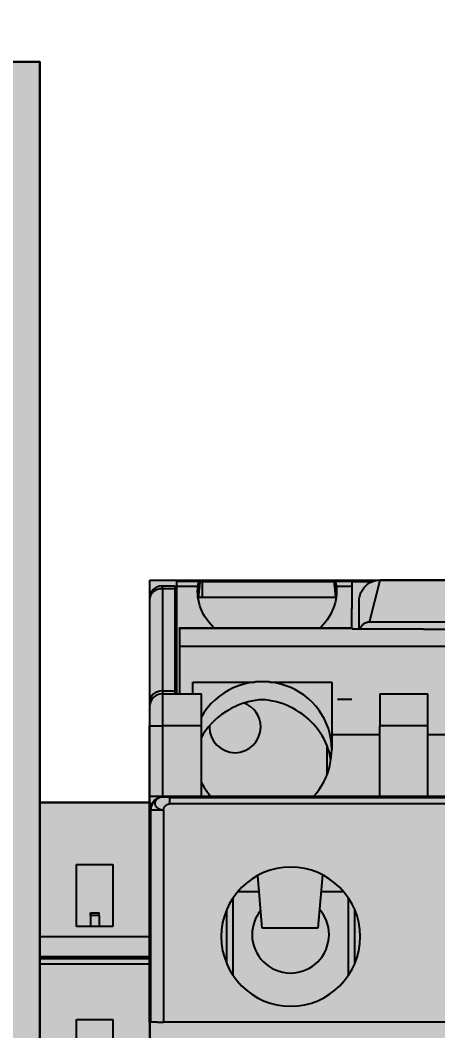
# Model space of a CAD drawing. Extents: x -20 to 2016, y -5898 to 916.
# Drawn here: x 632.67 to 652.21, y 775.01 to 822.25 of the extents above; entities that cross this region are included whole.
import ezdxf

# ---------------------------------------------------------------- set-up
doc = ezdxf.new("R2010")
doc.units = 0
doc.layers.add('MAIN-1', color=7, linetype='Continuous')
doc.layers.add('SYMS', color=7, linetype='Continuous')
doc.dimstyles.new('ISO-25', dxfattribs={"dimtxt": 2.5, "dimasz": 2.5, "dimexe": 1.25, "dimexo": 0.625, "dimtad": 1, "dimtxsty": 'Standard', "dimcen": 2.5, "dimadec": 0, "dimazin": 0, "dimtfac": 1, "dimtmove": 0, "dimatfit": 3, "dimfxl": 1, "dimarcsym": 0})

# ---------------------------------------------------------------- blocks, each defined once
blk = doc.blocks.new('clipfix_35_5-select__2', base_point=(-147.547, 71.306))
at = {"color": 7, "linetype": 'Continuous'}
for p, q in [((-147.547, 76.456), (-147.547, 71.306)), ((-141.281, 76.456), (-147.547, 76.456)), ((-141.281, 71.306), (-141.281, 76.456)), ((-140.345, 76.456), (-141.281, 76.456)), ((-140.345, 71.306), (-140.345, 76.456)), ((-140.244, 76.456), (-140.345, 76.456)), ((-140.244, 76.456), (-140.244, 71.306)), ((-139.986, 76.456), (-140.244, 76.456)), ((-139.986, 76.456), (-139.986, 71.306)), ((-132.965, 76.456), (-139.986, 76.456)), ((-144.647, 73.031), (-144.647, 74.731)), ((-144.647, 74.731), (-141.747, 74.731)), ((-141.747, 74.731), (-141.747, 74.081)), ((-137.397, 74.731), (-134.697, 74.731)), ((-137.397, 73.031), (-137.397, 74.731)), ((-142.261, 74.081), (-142.392, 74.081)), ((-142.392, 73.681), (-142.392, 74.081)), ((-142.261, 74.081), (-142.261, 73.681)), ((-142.261, 74.081), (-141.747, 74.081)), ((-141.747, 74.081), (-141.747, 73.681)), ((-142.261, 73.681), (-142.392, 73.681)), ((-142.261, 73.681), (-141.747, 73.681)), ((-141.747, 73.681), (-141.747, 73.031)), ((-141.747, 73.031), (-144.647, 73.031)), ((-134.697, 73.031), (-137.397, 73.031)), ((-141.281, 71.306), (-147.547, 71.306)), ((-140.345, 71.306), (-141.281, 71.306)), ((-140.244, 71.306), (-140.345, 71.306)), ((-139.986, 71.306), (-140.244, 71.306)), ((-132.965, 71.306), (-139.986, 71.306))]:
    blk.add_line(p, q, dxfattribs=at)
blk = doc.blocks.new('*D42')
at = {"layer": 'Defpoints', "color": 0, "transparency": 16777216}
for p in [(778.839, 886.31), (287.054, 787.563), (778.839, 787.563)]:
    blk.add_point(p, dxfattribs=at)
at = {"layer": 'SYMS', "color": 0, "lineweight": -2, "transparency": 16777216}
for p, q in [((287.054, 788.188), (287.054, 887.56)), ((778.839, 788.188), (778.839, 887.56)), ((289.554, 886.31), (776.339, 886.31))]:
    blk.add_line(p, q, dxfattribs=at)
at = {"layer": 'SYMS', "color": 0, "transparency": 16777216}
for points in [[(289.554, 886.727), (289.554, 885.894), (287.054, 886.31)], [(776.339, 886.727), (776.339, 885.894), (778.839, 886.31)]]:
    blk.add_solid(points, dxfattribs=at)
at = {"layer": 'SYMS', "color": 0, "transparency": 16777216, "insert": (532.946, 888.394), "char_height": 2.5, "attachment_point": 5}
blk.add_mtext('491,79', dxfattribs=at)

msp = doc.modelspace()

# ---------------------------------------------------------------- hatches: boundary and pattern name
at = {"layer": 'SYMS', "true_color": 0x636466}
h = msp.add_hatch(color=251, dxfattribs=at)
h.dxf.hatch_style = 1
h.paths.add_polyline_path([(593.584, 695.105), (633.584, 695.105), (633.584, 820.305), (593.584, 820.305)])
h = msp.add_hatch(color=251, dxfattribs=at)
h.dxf.hatch_style = 1
h.paths.add_polyline_path([(638.734, 725.585), (683.711, 725.585), (683.711, 796.085), (638.734, 796.085)])
h = msp.add_hatch(color=251, dxfattribs=at)
h.dxf.hatch_style = 1
h.paths.add_polyline_path([(638.734, 785.689), (633.584, 785.689), (633.584, 737.089), (638.734, 737.089)])

# ---------------------------------------------------------------- linework, layer by layer
at = {"layer": 'MAIN-1'}
for p, q in [((641.051, 796.015), (639.987, 796.015)), ((639.987, 796.015), (639.987, 795.788)), ((641.03, 795.991), (641.033, 795.998)), ((641.033, 795.998), (641.037, 796.004)), ((641.037, 796.004), (641.041, 796.009)), ((641.041, 796.009), (641.044, 796.012)), ((641.044, 796.012), (641.048, 796.014)), ((641.048, 796.014), (641.051, 796.015)), ((641.051, 796.015), (641.054, 796.014)), ((641.054, 796.014), (641.057, 796.011)), ((641.057, 796.011), (641.06, 796.007)), ((641.078, 796.012), (641.058, 796.011)), ((641.06, 796.007), (641.062, 796.002)), ((641.062, 796.002), (641.064, 795.994)), ((641.064, 795.994), (641.066, 795.985)), ((641.099, 796.013), (641.078, 796.012)), ((641.119, 796.014), (641.099, 796.013)), ((641.14, 796.014), (641.119, 796.014)), ((641.161, 796.015), (641.14, 796.014)), ((641.181, 796.015), (641.161, 796.015)), ((641.181, 796.015), (647.394, 796.015)), ((641.181, 796.015), (641.181, 795.274)), ((647.379, 795.985), (647.381, 795.994)), ((647.381, 795.994), (647.383, 796.001)), ((647.383, 796.001), (647.385, 796.007)), ((647.385, 796.007), (647.388, 796.011)), ((647.388, 796.011), (647.391, 796.014)), ((647.391, 796.014), (647.394, 796.015)), ((647.394, 796.015), (647.397, 796.014)), ((648.182, 796.015), (647.394, 796.015)), ((647.397, 796.014), (647.401, 796.012)), ((647.401, 796.012), (647.404, 796.009)), ((647.404, 796.009), (647.408, 796.004)), ((647.408, 796.004), (647.411, 795.998)), ((647.411, 795.998), (647.415, 795.991)), ((648.182, 796.015), (649.156, 796.015)), ((648.182, 796.015), (648.182, 794.76)), ((649.022, 794.115), (649.522, 796.085)), ((649.098, 795.989), (649.149, 796.012)), ((649.149, 796.012), (649.203, 796.032)), ((649.203, 796.032), (649.259, 796.05)), ((649.259, 796.05), (649.319, 796.065)), ((649.319, 796.065), (649.383, 796.076)), ((649.383, 796.076), (649.45, 796.082)), ((649.45, 796.082), (649.522, 796.085)), ((672.922, 796.085), (649.522, 796.085)), ((639.322, 795.681), (639.322, 795.815)), ((639.322, 795.815), (639.922, 795.815)), ((639.922, 795.681), (639.322, 795.681)), ((639.322, 795.681), (639.322, 790.899)), ((639.922, 795.681), (639.922, 795.815)), ((639.922, 790.899), (639.922, 795.681)), ((639.933, 795.578), (639.922, 795.569)), ((639.944, 795.586), (639.933, 795.578)), ((639.955, 795.595), (639.944, 795.586)), ((639.966, 795.603), (639.955, 795.595)), ((639.976, 795.611), (639.966, 795.603)), ((639.987, 795.62), (639.976, 795.611)), ((639.987, 795.788), (639.987, 790.769)), ((640.985, 795.788), (639.987, 795.788)), ((640.973, 795.592), (640.974, 795.632)), ((640.973, 795.552), (640.973, 795.592)), ((640.977, 795.421), (640.973, 795.552)), ((640.974, 795.632), (640.976, 795.671)), ((640.976, 795.671), (640.978, 795.711)), ((640.978, 795.711), (640.982, 795.749)), ((640.982, 795.749), (640.985, 795.788)), ((640.985, 795.788), (640.988, 795.81)), ((640.988, 795.81), (640.991, 795.831)), ((640.991, 795.831), (640.994, 795.851)), ((640.994, 795.851), (640.997, 795.87)), ((640.997, 795.87), (641, 795.887)), ((641, 795.887), (641.003, 795.904)), ((641.003, 795.904), (641.007, 795.92)), ((641.007, 795.92), (641.011, 795.934)), ((641.011, 795.934), (641.014, 795.948)), ((641.014, 795.948), (641.018, 795.961)), ((641.018, 795.961), (641.022, 795.972)), ((641.03, 795.567), (641.021, 795.48)), ((641.022, 795.972), (641.026, 795.982)), ((641.026, 795.982), (641.03, 795.991)), ((641.04, 795.653), (641.03, 795.567)), ((641.051, 795.74), (641.04, 795.653)), ((641.054, 795.767), (641.051, 795.74)), ((641.057, 795.792), (641.054, 795.767)), ((641.06, 795.816), (641.057, 795.792)), ((641.062, 795.839), (641.06, 795.816)), ((641.064, 795.86), (641.062, 795.839)), ((641.066, 795.88), (641.064, 795.86)), ((641.066, 795.985), (641.067, 795.974)), ((641.067, 795.899), (641.066, 795.88)), ((641.067, 795.974), (641.068, 795.962)), ((641.068, 795.917), (641.067, 795.899)), ((641.068, 795.962), (641.068, 795.949)), ((641.068, 795.949), (641.068, 795.934)), ((641.068, 795.934), (641.068, 795.917)), ((647.377, 795.962), (647.378, 795.974)), ((647.377, 795.948), (647.377, 795.962)), ((647.377, 795.933), (647.377, 795.948)), ((647.377, 795.916), (647.377, 795.933)), ((647.378, 795.898), (647.377, 795.916)), ((647.378, 795.974), (647.379, 795.985)), ((647.379, 795.879), (647.378, 795.898)), ((647.381, 795.859), (647.379, 795.879)), ((647.383, 795.838), (647.381, 795.859)), ((647.385, 795.815), (647.383, 795.838)), ((647.388, 795.792), (647.385, 795.815)), ((647.391, 795.766), (647.388, 795.792)), ((647.394, 795.74), (647.391, 795.766)), ((647.405, 795.653), (647.394, 795.74)), ((647.415, 795.566), (647.405, 795.653)), ((647.415, 795.991), (647.419, 795.982)), ((647.424, 795.48), (647.415, 795.566)), ((647.419, 795.982), (647.423, 795.972)), ((647.423, 795.972), (647.427, 795.961)), ((647.427, 795.961), (647.431, 795.948)), ((647.431, 795.948), (647.434, 795.934)), ((647.434, 795.934), (647.438, 795.92)), ((647.438, 795.92), (647.441, 795.904)), ((647.441, 795.904), (647.445, 795.887)), ((647.445, 795.887), (647.448, 795.87)), ((647.448, 795.87), (647.451, 795.851)), ((647.451, 795.851), (647.454, 795.831)), ((647.454, 795.831), (647.457, 795.81)), ((647.457, 795.81), (647.459, 795.788)), ((647.459, 795.788), (647.463, 795.749)), ((648.182, 795.788), (647.459, 795.788)), ((647.463, 795.749), (647.467, 795.711)), ((647.467, 795.711), (647.469, 795.671)), ((647.472, 795.552), (647.468, 795.421)), ((647.469, 795.671), (647.471, 795.632)), ((647.471, 795.632), (647.472, 795.592)), ((647.472, 795.592), (647.472, 795.552)), ((648.617, 795.502), (648.642, 795.552)), ((648.642, 795.552), (648.668, 795.599)), ((648.668, 795.599), (648.697, 795.645)), ((648.697, 795.645), (648.728, 795.688)), ((648.728, 795.688), (648.762, 795.73)), ((648.762, 795.73), (648.797, 795.769)), ((648.797, 795.769), (648.834, 795.806)), ((648.834, 795.806), (648.873, 795.842)), ((648.873, 795.842), (648.913, 795.875)), ((648.913, 795.875), (648.956, 795.907)), ((648.956, 795.907), (649.001, 795.936)), ((649.001, 795.936), (649.048, 795.963)), ((649.048, 795.963), (649.098, 795.989)), ((638.722, 795.215), (638.722, 795.161)), ((638.722, 795.161), (638.722, 790.379)), ((640.989, 795.289), (640.977, 795.421)), ((641.009, 795.155), (640.989, 795.289)), ((641.005, 795.307), (640.998, 795.221)), ((641.03, 795.262), (641.001, 795.257)), ((641.012, 795.394), (641.005, 795.307)), ((641.039, 795.02), (641.009, 795.155)), ((641.021, 795.48), (641.012, 795.394)), ((641.06, 795.266), (641.03, 795.262)), ((641.09, 795.269), (641.06, 795.266)), ((641.12, 795.272), (641.09, 795.269)), ((641.151, 795.273), (641.12, 795.272)), ((641.181, 795.274), (641.151, 795.273)), ((647.443, 795.274), (641.181, 795.274)), ((647.436, 795.155), (647.406, 795.02)), ((647.432, 795.394), (647.424, 795.48)), ((647.44, 795.307), (647.432, 795.394)), ((647.456, 795.289), (647.436, 795.155)), ((647.447, 795.221), (647.44, 795.307)), ((647.468, 795.421), (647.456, 795.289)), ((648.522, 795.076), (648.525, 795.148)), ((648.522, 795.076), (648.522, 793.795)), ((648.525, 795.148), (648.531, 795.216)), ((648.531, 795.216), (648.542, 795.279)), ((648.542, 795.279), (648.556, 795.339)), ((648.556, 795.339), (648.574, 795.396)), ((648.574, 795.396), (648.594, 795.451)), ((648.594, 795.451), (648.617, 795.502)), ((641.078, 794.884), (641.039, 795.02)), ((641.126, 794.749), (641.078, 794.884)), ((641.184, 794.614), (641.126, 794.749)), ((641.252, 794.48), (641.184, 794.614)), ((647.26, 794.614), (647.192, 794.48)), ((647.319, 794.749), (647.26, 794.614)), ((647.367, 794.884), (647.319, 794.749)), ((647.406, 795.02), (647.367, 794.884)), ((648.182, 793.857), (648.182, 794.76)), ((641.33, 794.349), (641.252, 794.48)), ((641.417, 794.22), (641.33, 794.349)), ((641.512, 794.095), (641.417, 794.22)), ((647.028, 794.22), (646.933, 794.095)), ((647.115, 794.349), (647.028, 794.22)), ((647.192, 794.48), (647.115, 794.349)), ((648.916, 794.104), (648.885, 794.096)), ((648.949, 794.11), (648.916, 794.104)), ((648.985, 794.113), (648.949, 794.11)), ((649.022, 794.115), (648.985, 794.113)), ((673.422, 794.115), (649.022, 794.115)), ((640.122, 793.826), (640.122, 793.857)), ((640.122, 793.857), (648.197, 793.857)), ((640.122, 793.826), (640.122, 792.994)), ((648.197, 793.826), (640.122, 793.826)), ((641.616, 793.973), (641.512, 794.095)), ((641.729, 793.857), (641.616, 793.973)), ((646.829, 793.973), (646.716, 793.857)), ((646.933, 794.095), (646.829, 793.973)), ((648.197, 793.857), (648.197, 793.826)), ((648.197, 793.795), (648.197, 793.826)), ((651.547, 793.795), (648.197, 793.795)), ((648.569, 793.822), (648.557, 793.795)), ((648.582, 793.849), (648.569, 793.822)), ((648.596, 793.874), (648.582, 793.849)), ((648.612, 793.897), (648.596, 793.874)), ((648.628, 793.92), (648.612, 793.897)), ((648.646, 793.942), (648.628, 793.92)), ((648.665, 793.962), (648.646, 793.942)), ((648.684, 793.982), (648.665, 793.962)), ((648.705, 794), (648.684, 793.982)), ((648.727, 794.017), (648.705, 794)), ((648.751, 794.033), (648.727, 794.017)), ((648.775, 794.048), (648.751, 794.033)), ((648.8, 794.062), (648.775, 794.048)), ((648.827, 794.075), (648.8, 794.062)), ((648.855, 794.086), (648.827, 794.075)), ((648.885, 794.096), (648.855, 794.086)), ((651.547, 793.795), (660.247, 793.795)), ((640.122, 792.994), (663.597, 792.994)), ((640.122, 792.994), (640.122, 790.765)), ((640.747, 790.765), (640.747, 791.316)), ((640.747, 791.316), (643.644, 791.316)), ((643.383, 791.278), (643.128, 791.219)), ((643.644, 791.316), (643.383, 791.278)), ((643.702, 791.321), (643.644, 791.316)), ((643.761, 791.325), (643.702, 791.321)), ((643.82, 791.328), (643.761, 791.325)), ((643.879, 791.33), (643.82, 791.328)), ((643.938, 791.332), (643.879, 791.33)), ((643.997, 791.332), (643.938, 791.332)), ((643.998, 791.332), (643.997, 791.332)), ((643.997, 791.332), (643.997, 791.332)), ((643.997, 791.332), (643.997, 791.332)), ((643.997, 791.332), (643.997, 791.332)), ((643.997, 791.332), (643.997, 791.332)), ((643.997, 791.332), (643.997, 791.332)), ((643.997, 791.332), (643.997, 791.332)), ((643.997, 791.332), (643.997, 791.332)), ((643.997, 791.332), (643.997, 791.332)), ((643.997, 791.332), (643.997, 791.332)), ((643.997, 791.332), (643.997, 791.332)), ((643.997, 791.332), (643.997, 791.332)), ((643.997, 791.332), (643.997, 791.332)), ((643.997, 791.332), (643.997, 791.332)), ((643.997, 791.332), (643.997, 791.332)), ((643.997, 791.332), (643.997, 791.332)), ((643.997, 791.332), (643.997, 791.332)), ((643.997, 791.332), (643.997, 791.332)), ((643.997, 791.332), (643.997, 791.332)), ((643.997, 791.332), (643.997, 791.332)), ((643.997, 791.332), (643.997, 791.332)), ((643.998, 791.332), (643.998, 791.332)), ((643.998, 791.332), (643.998, 791.332)), ((643.998, 791.332), (643.998, 791.332)), ((643.998, 791.332), (643.998, 791.332)), ((643.998, 791.332), (643.998, 791.332)), ((643.998, 791.332), (643.998, 791.332)), ((643.998, 791.332), (643.998, 791.332)), ((643.998, 791.332), (643.998, 791.332)), ((643.998, 791.332), (643.998, 791.332)), ((643.998, 791.332), (643.998, 791.332)), ((643.998, 791.332), (643.998, 791.332)), ((643.998, 791.332), (643.998, 791.332)), ((643.998, 791.332), (643.998, 791.332)), ((644.048, 791.332), (643.998, 791.332)), ((644.099, 791.331), (644.048, 791.332)), ((644.15, 791.329), (644.099, 791.331)), ((644.2, 791.327), (644.15, 791.329)), ((644.251, 791.324), (644.2, 791.327)), ((644.301, 791.32), (644.251, 791.324)), ((644.351, 791.316), (644.301, 791.32)), ((644.611, 791.278), (644.351, 791.316)), ((644.351, 791.316), (647.247, 791.316)), ((644.86, 791.221), (644.611, 791.278)), ((647.247, 791.316), (647.247, 788.865)), ((639.322, 790.899), (639.922, 790.899)), ((639.322, 790.899), (639.322, 790.765)), ((639.922, 790.765), (639.922, 790.899)), ((642.192, 790.801), (641.988, 790.656)), ((642.405, 790.929), (642.192, 790.801)), ((642.634, 791.042), (642.405, 790.929)), ((642.877, 791.14), (642.634, 791.042)), ((643.128, 791.219), (642.877, 791.14)), ((645.1, 791.147), (644.86, 791.221)), ((645.329, 791.057), (645.1, 791.147)), ((645.547, 790.952), (645.329, 791.057)), ((645.754, 790.833), (645.547, 790.952)), ((645.952, 790.698), (645.754, 790.833)), ((638.722, 790.379), (638.722, 790.315)), ((639.322, 790.765), (641.147, 790.765)), ((639.322, 790.765), (639.322, 789.265)), ((639.987, 790.769), (639.987, 790.765)), ((639.987, 790.769), (640.122, 790.769)), ((641.147, 789.265), (641.147, 790.765)), ((641.792, 790.493), (641.607, 790.312)), ((641.988, 790.656), (641.792, 790.493)), ((643.179, 790.347), (643.022, 790.294)), ((643.339, 790.392), (643.179, 790.347)), ((643.5, 790.429), (643.339, 790.392)), ((643.664, 790.458), (643.5, 790.429)), ((643.83, 790.479), (643.664, 790.458)), ((643.997, 790.491), (643.83, 790.479)), ((644.165, 790.479), (643.997, 790.491)), ((644.331, 790.458), (644.165, 790.479)), ((644.495, 790.429), (644.331, 790.458)), ((644.656, 790.392), (644.495, 790.429)), ((644.816, 790.347), (644.656, 790.392)), ((644.973, 790.294), (644.816, 790.347)), ((646.145, 790.544), (645.952, 790.698)), ((646.329, 790.373), (646.145, 790.544)), ((646.499, 790.188), (646.329, 790.373)), ((647.522, 790.515), (648.182, 790.515)), ((649.497, 790.765), (651.747, 790.765)), ((649.497, 790.765), (649.497, 789.265)), ((651.747, 789.265), (651.747, 790.765)), ((638.722, 790.315), (638.722, 790.261)), ((638.722, 790.261), (638.722, 790.219)), ((638.722, 790.219), (638.722, 790.189)), ((638.722, 790.189), (638.722, 790.171)), ((638.722, 790.171), (638.722, 790.165)), ((638.722, 790.165), (638.722, 789.265)), ((641.28, 789.903), (641.147, 789.69)), ((641.435, 790.113), (641.28, 789.903)), ((641.607, 790.312), (641.435, 790.113)), ((642.412, 790.003), (642.265, 789.909)), ((642.561, 790.089), (642.412, 790.003)), ((642.712, 790.165), (642.561, 790.089)), ((642.866, 790.234), (642.712, 790.165)), ((643.022, 790.294), (642.866, 790.234)), ((645.129, 790.234), (644.973, 790.294)), ((645.282, 790.165), (645.129, 790.234)), ((645.434, 790.089), (645.282, 790.165)), ((645.583, 790.003), (645.434, 790.089)), ((645.73, 789.909), (645.583, 790.003)), ((646.652, 789.992), (646.499, 790.188)), ((646.788, 789.79), (646.652, 789.992)), ((646.905, 789.582), (646.788, 789.79)), ((647.005, 789.367), (646.905, 789.582)), ((638.722, 785.965), (638.722, 789.265)), ((638.722, 789.265), (639.322, 789.265)), ((639.322, 789.265), (639.322, 785.965)), ((641.147, 789.265), (639.322, 789.265)), ((641.147, 785.965), (641.147, 789.265)), ((647.09, 789.14), (647.005, 789.367)), ((647.158, 788.903), (647.09, 789.14)), ((649.497, 785.965), (649.497, 789.265)), ((651.747, 789.265), (649.497, 789.265)), ((651.747, 785.965), (651.747, 789.265)), ((647.207, 788.661), (647.158, 788.903)), ((647.237, 788.415), (647.207, 788.661)), ((647.247, 788.865), (649.497, 788.865)), ((647.247, 788.865), (647.247, 788.165)), ((651.747, 788.865), (660.097, 788.865)), ((647.022, 788.36), (647.022, 786.977)), ((647.226, 787.793), (647.242, 787.981)), ((647.247, 788.165), (647.237, 788.415)), ((647.242, 787.981), (647.247, 788.165)), ((647.159, 787.412), (647.198, 787.603)), ((647.198, 787.603), (647.226, 787.793)), ((646.965, 786.84), (647.043, 787.029)), ((647.043, 787.029), (647.107, 787.22)), ((647.107, 787.22), (647.159, 787.412)), ((641.147, 786.605), (641.212, 786.492)), ((646.77, 786.472), (646.874, 786.654)), ((646.874, 786.654), (646.965, 786.84)), ((641.212, 786.492), (641.282, 786.381)), ((641.282, 786.381), (641.356, 786.273)), ((641.356, 786.273), (641.435, 786.167)), ((641.435, 786.167), (641.518, 786.064)), ((646.389, 785.965), (646.528, 786.126)), ((646.528, 786.126), (646.655, 786.296)), ((646.655, 786.296), (646.77, 786.472)), ((638.722, 775.415), (638.722, 785.965)), ((639.322, 785.965), (638.722, 785.965)), ((638.818, 785.581), (638.829, 785.607)), ((638.829, 785.607), (638.841, 785.632)), ((638.841, 785.632), (638.853, 785.656)), ((638.853, 785.656), (638.868, 785.68)), ((638.868, 785.68), (638.883, 785.704)), ((638.883, 785.704), (638.899, 785.726)), ((638.899, 785.726), (638.916, 785.748)), ((638.916, 785.748), (638.934, 785.769)), ((638.934, 785.769), (638.953, 785.789)), ((638.953, 785.789), (638.973, 785.808)), ((638.971, 785.667), (638.97, 785.652)), ((638.97, 785.652), (638.97, 785.637)), ((638.97, 785.637), (638.971, 785.622)), ((638.973, 785.681), (638.971, 785.667)), ((638.971, 785.622), (638.973, 785.608)), ((638.973, 785.808), (638.994, 785.826)), ((638.975, 785.696), (638.973, 785.681)), ((638.973, 785.608), (638.976, 785.593)), ((638.979, 785.71), (638.975, 785.696)), ((638.984, 785.724), (638.979, 785.71)), ((638.99, 785.738), (638.984, 785.724)), ((638.996, 785.752), (638.99, 785.738)), ((638.994, 785.826), (639.016, 785.844)), ((639.004, 785.765), (638.996, 785.752)), ((639.012, 785.778), (639.004, 785.765)), ((639.022, 785.791), (639.012, 785.778)), ((639.016, 785.844), (639.039, 785.86)), ((639.032, 785.804), (639.022, 785.791)), ((639.043, 785.816), (639.032, 785.804)), ((639.039, 785.86), (639.062, 785.875)), ((639.055, 785.828), (639.043, 785.816)), ((639.068, 785.839), (639.055, 785.828)), ((639.062, 785.875), (639.086, 785.889)), ((639.082, 785.85), (639.068, 785.839)), ((639.096, 785.861), (639.082, 785.85)), ((639.086, 785.889), (639.11, 785.902)), ((639.111, 785.871), (639.096, 785.861)), ((639.11, 785.902), (639.135, 785.914)), ((639.127, 785.88), (639.111, 785.871)), ((639.143, 785.889), (639.127, 785.88)), ((639.135, 785.914), (639.161, 785.924)), ((639.16, 785.897), (639.143, 785.889)), ((639.178, 785.904), (639.16, 785.897)), ((639.161, 785.924), (639.187, 785.934)), ((639.196, 785.911), (639.178, 785.904)), ((639.187, 785.934), (639.213, 785.942)), ((639.215, 785.918), (639.196, 785.911)), ((639.213, 785.942), (639.24, 785.949)), ((639.234, 785.923), (639.215, 785.918)), ((639.253, 785.928), (639.234, 785.923)), ((639.24, 785.949), (639.266, 785.955)), ((639.273, 785.932), (639.253, 785.928)), ((639.266, 785.955), (639.294, 785.959)), ((639.293, 785.936), (639.273, 785.932)), ((639.314, 785.939), (639.293, 785.936)), ((639.294, 785.959), (639.321, 785.962)), ((639.335, 785.941), (639.314, 785.939)), ((639.321, 785.962), (639.349, 785.964)), ((639.356, 785.942), (639.335, 785.941)), ((639.349, 785.964), (639.377, 785.965)), ((639.377, 785.942), (639.356, 785.942)), ((683.078, 785.965), (639.377, 785.965)), ((639.377, 785.965), (639.377, 785.942)), ((639.378, 785.941), (639.377, 785.942)), ((639.38, 785.941), (639.378, 785.941)), ((639.382, 785.94), (639.38, 785.941)), ((639.386, 785.939), (639.382, 785.94)), ((639.391, 785.938), (639.386, 785.939)), ((639.397, 785.938), (639.391, 785.938)), ((639.404, 785.937), (639.397, 785.938)), ((639.412, 785.936), (639.404, 785.937)), ((639.421, 785.935), (639.412, 785.936)), ((639.431, 785.934), (639.421, 785.935)), ((639.441, 785.934), (639.431, 785.934)), ((639.452, 785.933), (639.441, 785.934)), ((639.464, 785.932), (639.452, 785.933)), ((639.476, 785.932), (639.464, 785.932)), ((639.489, 785.931), (639.476, 785.932)), ((639.503, 785.931), (639.489, 785.931)), ((639.517, 785.93), (639.503, 785.931)), ((639.531, 785.929), (639.517, 785.93)), ((639.546, 785.929), (639.531, 785.929)), ((639.543, 785.593), (639.558, 785.601)), ((639.562, 785.929), (639.546, 785.929)), ((639.558, 785.601), (639.572, 785.608)), ((639.577, 785.928), (639.562, 785.929)), ((639.572, 785.608), (639.587, 785.614)), ((639.591, 785.928), (639.577, 785.928)), ((639.587, 785.614), (639.602, 785.619)), ((639.606, 785.928), (639.591, 785.928)), ((639.602, 785.619), (639.617, 785.622)), ((639.62, 785.928), (639.606, 785.928)), ((639.617, 785.622), (639.632, 785.625)), ((639.634, 785.927), (639.62, 785.928)), ((639.632, 785.625), (639.647, 785.627)), ((639.648, 785.927), (639.634, 785.927)), ((639.647, 785.627), (639.662, 785.628)), ((639.662, 785.927), (639.648, 785.927)), ((639.662, 785.927), (682.793, 785.927)), ((639.662, 785.927), (639.662, 785.628)), ((682.793, 785.628), (639.662, 785.628)), ((641.518, 786.064), (641.606, 785.965)), ((638.777, 785.364), (638.778, 785.392)), ((638.777, 785.364), (638.777, 785.343)), ((638.777, 785.343), (639.377, 785.343)), ((638.777, 775.415), (638.777, 785.343)), ((638.778, 785.392), (638.78, 785.421)), ((638.78, 785.421), (638.783, 785.448)), ((638.783, 785.448), (638.788, 785.475)), ((638.788, 785.475), (638.793, 785.502)), ((638.793, 785.502), (638.8, 785.529)), ((638.8, 785.529), (638.809, 785.555)), ((638.809, 785.555), (638.818, 785.581)), ((638.976, 785.593), (638.98, 785.579)), ((638.98, 785.579), (638.985, 785.564)), ((638.985, 785.564), (638.991, 785.55)), ((638.991, 785.55), (638.998, 785.536)), ((638.998, 785.536), (639.006, 785.523)), ((639.006, 785.523), (639.015, 785.509)), ((639.015, 785.509), (639.025, 785.496)), ((639.025, 785.496), (639.035, 785.483)), ((639.035, 785.483), (639.047, 785.471)), ((639.047, 785.471), (639.059, 785.459)), ((639.059, 785.459), (639.072, 785.448)), ((639.072, 785.448), (639.086, 785.437)), ((639.086, 785.437), (639.101, 785.426)), ((639.101, 785.426), (639.116, 785.416)), ((639.116, 785.416), (639.131, 785.407)), ((639.131, 785.407), (639.147, 785.398)), ((639.147, 785.398), (639.164, 785.39)), ((639.164, 785.39), (639.181, 785.383)), ((639.181, 785.383), (639.198, 785.376)), ((639.198, 785.376), (639.216, 785.37)), ((639.216, 785.37), (639.235, 785.364)), ((639.235, 785.364), (639.254, 785.359)), ((639.254, 785.359), (639.274, 785.355)), ((639.274, 785.355), (639.294, 785.351)), ((639.294, 785.351), (639.314, 785.348)), ((639.314, 785.348), (639.335, 785.346)), ((639.335, 785.346), (639.356, 785.344)), ((639.356, 785.344), (639.377, 785.343)), ((639.377, 785.343), (639.379, 785.358)), ((639.377, 785.343), (639.377, 775.415)), ((639.379, 785.358), (639.381, 785.374)), ((639.381, 785.374), (639.384, 785.389)), ((639.384, 785.389), (639.389, 785.404)), ((639.389, 785.404), (639.394, 785.419)), ((639.394, 785.419), (639.4, 785.434)), ((639.4, 785.434), (639.407, 785.449)), ((639.407, 785.449), (639.415, 785.464)), ((639.415, 785.464), (639.424, 785.478)), ((639.424, 785.478), (639.433, 785.492)), ((639.433, 785.492), (639.443, 785.505)), ((639.443, 785.505), (639.454, 785.518)), ((639.454, 785.518), (639.465, 785.531)), ((639.465, 785.531), (639.477, 785.543)), ((639.477, 785.543), (639.49, 785.554)), ((639.49, 785.554), (639.502, 785.565)), ((639.502, 785.565), (639.516, 785.575)), ((639.516, 785.575), (639.529, 785.584)), ((639.529, 785.584), (639.543, 785.593)), ((646.811, 782.306), (646.597, 779.815)), ((643.997, 779.815), (643.786, 782.276)), ((643.852, 781.515), (642.847, 781.515)), ((647.808, 781.515), (646.743, 781.515)), ((642.622, 781.216), (642.622, 777.613)), ((648.022, 781.231), (648.022, 777.598)), ((642.322, 780.653), (642.322, 778.177)), ((648.322, 778.153), (648.322, 780.677)), ((646.597, 779.815), (643.997, 779.815)), ((639.077, 775.415), (638.722, 775.415)), ((638.722, 775.415), (638.722, 772.315)), ((639.076, 775.415), (639.377, 775.415)), ((683.077, 775.415), (639.377, 775.415))]:
    msp.add_line(p, q, dxfattribs=at)
for centre, radius, start, end in [((639.322, 795.215), 0.6, 90, 180), ((639.322, 790.165), 0.6, 90, 180.0002), ((642.722, 789.215), 1.2, 0, 69.267), ((642.722, 789.215), 1.2, 177.244, 180), ((642.722, 789.215), 1.2, 180, 0), ((645.327, 779.415), 3.25, 0, 180), ((645.322, 779.515), 1.8, 140.8866, 180), ((645.322, 779.515), 1.8, 0, 41.351), ((645.322, 779.515), 1.8, 180, 0), ((645.327, 779.415), 3.25, 180, 0)]:
    msp.add_arc(centre, radius, start, end, dxfattribs=at)
for centre, major_axis, ratio, start_param, end_param in [((639.322, 795.161), (-0.6, 0), 0.866025, -1.570796, 0), ((640.182, 794.041), (-1, 0.026), 0.258736, -1.36843, -1.301657), ((639.322, 790.379), (0.6, 0), 0.866025, 1.570796, 3.141605), ((643.997, 787.18), (-3.25, 0), 0.992546, -1.008541, -0.501372), ((643.997, 787.18), (-3.25, 0), 0.992546, -2.988754, -2.133052), ((639.377, 785.343), (0.6, 0), 0.99863, 1.571084, 3.141615)]:
    msp.add_ellipse(centre, major_axis=major_axis, ratio=ratio, start_param=start_param, end_param=end_param, dxfattribs=at)
at = {"layer": 'SYMS'}
for p, q in [((633.584, 820.305), (593.584, 820.305)), ((633.584, 695.105), (633.584, 820.305))]:
    msp.add_line(p, q, dxfattribs=at)
for points in [[(593.584, 820.305), (633.584, 820.305), (633.584, 695.105), (593.584, 695.105)], [(638.734, 796.085), (683.711, 796.085), (683.711, 725.585), (638.734, 725.585)], [(633.584, 785.689), (638.734, 785.689), (638.734, 737.089), (633.584, 737.089)]]:
    msp.add_lwpolyline(points, close=True, dxfattribs=at)

# ---------------------------------------------------------------- block references
at = {"rotation": 270}
msp.add_blockref('clipfix_35_5-select__2', (633.584, 785.689), dxfattribs=at)

# ---------------------------------------------------------------- dimensions: what is measured, and where the dimension line sits
at = {"layer": 'SYMS'}
dim = msp.add_linear_dim(base=(778.8389, 886.3104), p1=(287.0536, 787.5627), p2=(778.8389, 787.5627), dimstyle='ISO-25', dxfattribs=at)
dim.commit()
dim.dimension.update_dxf_attribs({"geometry": '*D42', "text_midpoint": (532.9462, 888.3937)})

doc.saveas('drawing.dxf')
